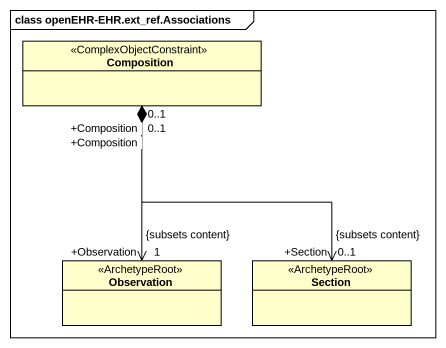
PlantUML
@startuml
mainframe class openEHR-EHR.ext_ref.Associations
hide circle
hide empty members
class Composition <<ComplexObjectConstraint>>
class Observation <<ArchetypeRoot>>
class Section <<ArchetypeRoot>>
Composition "+Composition\n0..1" *--> "+Observation\n1\n{subsets content}" Observation
Composition "+Composition\n0..1" *--> "+Section\n0..1\n{subsets content}" Section
@enduml
